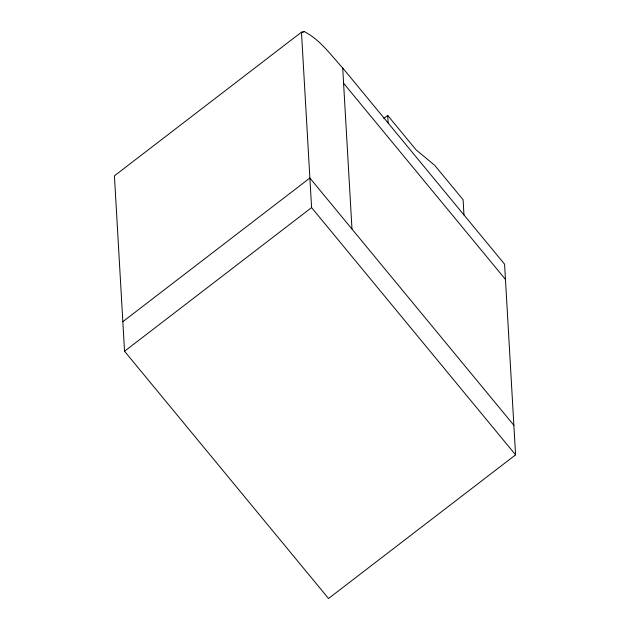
<?xml version="1.0" encoding="UTF-8"?>
<svg xmlns="http://www.w3.org/2000/svg" width="630" height="630" viewBox="0 0 630 630"><rect width="100%" height="100%" fill="white"/><g stroke="black" fill="none" stroke-linecap="round" stroke-linejoin="round"><path stroke-width="0.94" d="M301.471 32.177L114.424 175.825L124.543 351.249L328.529 598.5L515.576 454.852L504.583 264.19L342.704 67.985C330.837 55.023 320.079 39.572 304.054 31.5L301.471 32.177L311.582 207.601L515.576 454.852M302.495 32.697L304.054 31.5M383.796 118.424L387.694 115.432L416.131 149.901L434.653 165.265L463.097 199.741L463.979 214.98M122.834 321.678L309.873 178.03L513.867 425.281M124.543 351.249L311.582 207.601M343.578 83.223L505.457 279.429M387.694 115.432L388.127 123.047M342.704 67.985L351.989 229.068"/></g></svg>
